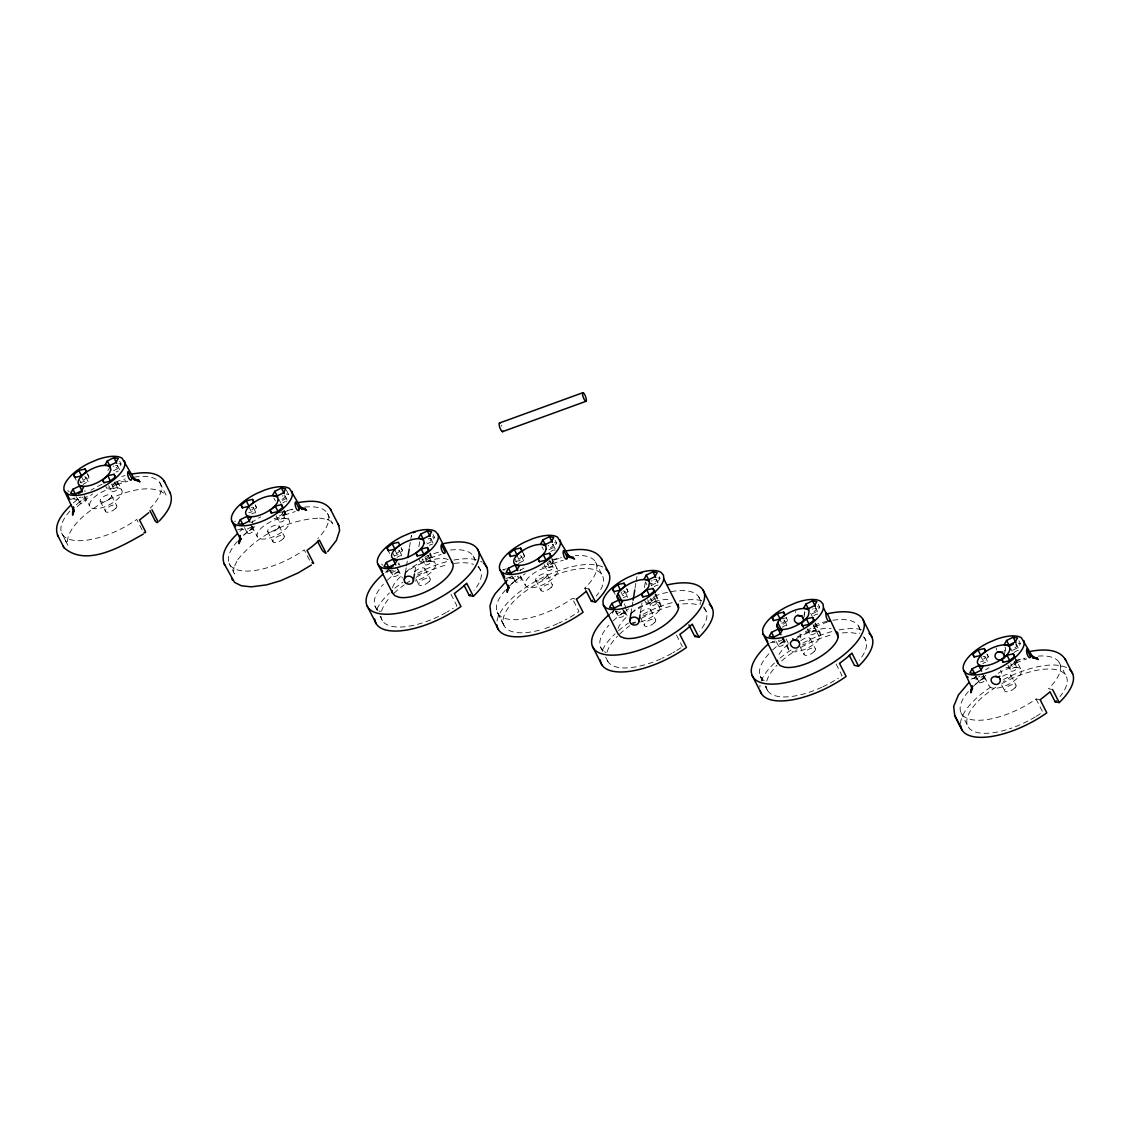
<?xml version="1.0" encoding="UTF-8"?>
<svg xmlns="http://www.w3.org/2000/svg" width="1130" height="1130" viewBox="0 0 1130 1130"><rect width="100%" height="100%" fill="white"/><g stroke="black" fill="none" stroke-linecap="round" stroke-linejoin="round"><path stroke-width="0.75" stroke-dasharray="5 3.75" d="M405.373 572.825L406.193 567.726M406.461 566.031L407.294 560.932M409.498 547.344L411.419 535.451A4.605 4.011 9.2 0 0 411.461 536.51M414.767 572.232L416.151 563.743M418.891 546.75L419.724 541.666M630.907 613.745L631.741 608.646M632.009 606.951L632.828 601.852M635.032 588.264L635.865 583.165M636.134 581.47L636.967 576.371A4.605 4.011 9.2 0 0 637.009 577.416M640.315 613.152L641.967 602.968M644.439 587.671L645.258 582.572M804.009 617.164L804.73 612.658M1004.415 655.061L1005.389 649.058M640.597 621.966A17.939 7.359 -27 0 0 660.16 608.971L661.064 606.542L654.99 594.592M783.231 637.631L788.189 647.335A17.939 7.359 -27 0 0 800.944 650.725A17.939 7.359 -27 0 0 819.801 637.927L820.719 635.498L815.083 623.28M107.901 470.56L110.189 466.52M119.667 461.252L121.094 464.049L118.805 468.088L113.537 470.702M286.413 490.236L288.56 494.432L286.271 498.471L279.689 501.734M389.172 568.093L386.884 572.147L391.206 572.924L397.788 569.661M433.058 534.504L434.485 537.301L432.211 541.341L426.942 543.954M555.183 540.253L556.61 543.064L554.336 547.104L547.739 550.352M614.706 609.014L612.432 613.053L616.74 613.844L620.695 611.881M651.163 585.524L657.759 582.261L660.033 578.221L657.9 574.026M818.261 604.38L819.688 607.191L817.4 611.231L810.803 614.48M1018.921 640.781L1020.348 643.591L1018.059 647.631L1011.477 650.88M586.23 591.145L584.747 588.236L585.806 587.19A55.172 22.614 -27 0 0 575.396 555.508M77.137 506.636L92.575 493.937M243.656 535.154L253.374 526.58M511.706 583.786L518.571 577.275M975.444 684.314L986.589 674.709M73.337 502.878L80.597 497.059M239.857 531.397L242.456 529.193M87.928 474.628L89.1 477.411L83.973 481.62L80.032 482.524M255.394 505.011L256.567 507.794L251.439 512.003L248.812 512.61M401.32 547.88L402.492 550.663L397.379 554.886L394.737 555.48M523.444 553.629L524.617 556.412L519.503 560.635L515.548 561.539M626.868 588.801L628.04 591.583L622.913 595.793L620.059 590.199M781.791 618.83L786.508 617.757L787.695 620.539L782.567 624.763L779.714 619.155M987.168 654.157L988.355 656.94L983.227 661.163L980.6 661.756M105.486 485.519L106.658 488.315L112.958 486.875L118.071 482.665M418.877 558.785L420.063 561.568L426.349 560.141L431.476 555.918L430.304 553.135M542.174 567.317L548.474 565.89L553.601 561.681L552.429 558.884M644.425 599.691L645.597 602.488L651.897 601.047L657.024 596.838L655.838 594.055M1005.912 667.844L1012.212 666.418L1017.325 662.208L1016.153 659.412M509.955 577.939L511.834 576.455M973.693 678.466L976.49 676.249M575.043 598.957L572.317 598.462L570.805 599.522A55.172 22.614 -27 0 1 509.249 619.353A55.172 22.614 -27 0 1 505.449 590.058M577.472 612.601L578.984 611.542L572.317 598.462M1040.137 699.738L1036.041 698.99L1034.543 700.049A55.172 22.614 -27 0 1 972.972 719.881A55.172 22.614 -27 0 1 969.187 690.585M251.086 522.752L260.691 516.82M519.814 570.692L525.21 567.274M985.657 669.822L988.934 667.802M90.894 490.208L94.186 488.301M97.547 486.465L104.412 483.075M73.492 498.881L77.8 499.672L83.069 497.059M251.863 526.792L245.267 530.041L240.958 529.264M509.009 577.896L513.331 578.673L518.599 576.074M782.991 639.538L776.395 642.801L772.087 642.024M972.746 678.424L977.055 679.201L983.651 675.952M770.476 642.716L775.208 640.993M815.069 626.486L829.236 621.345M971.136 679.116L977.436 676.828M1015.729 662.9L1026.746 658.889M70.258 499.531L78.224 496.988M116.771 484.714L127.789 481.196M237.724 529.914L242.498 528.388M284.237 515.082L295.255 511.579M385.245 572.274L390.034 570.749M430.177 557.966L441.194 554.449M503.175 569.746L506.325 568.743M505.774 578.546L512.158 576.512M552.288 563.715L563.319 560.198M112.449 484.106L126.913 480.476M278.969 512.625L293.433 508.994M551.991 559.774L561.483 557.613M1015.729 660.301L1025.221 658.154M121.772 476.493L125.162 475.546M274.124 518.684L280.424 517.258L285.537 513.048L284.365 510.266M805.252 631.444L811.552 630.017L816.665 625.794L815.493 623.011M118.933 463.667L121.094 464.049M286.399 494.05L288.56 494.432M554.463 542.668L556.61 543.064M432.338 536.92L434.485 537.301M657.886 577.84L660.033 578.221M817.527 606.796L819.688 607.191M1018.187 643.196L1020.348 643.591M584.747 588.236L588.829 588.984M1052.567 689.512L1048.471 688.763L1049.544 687.718A55.172 22.614 -27 0 0 1036.365 656.276M448.116 559.633L445.955 558.856A33.561 13.758 -27 0 0 405.458 572.514M115.034 483.612L116.277 484.615A4.633 1.737 73.4 0 0 117.478 484.007L116.983 481.408M61.642 532.979L68.026 545.508L62.319 534.292M786.056 638.93L788.33 643.408M1059.121 662.364L1066.466 676.757M1015.927 643.422L1018.978 649.524M1010.658 648.38L1012.085 651.177M1014.472 656.601L1021.181 669.878M1036.041 698.99L1042.708 712.07L1041.196 713.129A55.172 22.614 -27 0 1 1036.266 716.307M1014.119 662.109L1016.972 667.717A3.447 1.413 -27 0 1 1012.819 671.135A3.447 1.413 -27 0 1 1011.859 668.875A3.447 1.413 -27 0 1 1016.972 667.717M1010.785 663.621L1012.212 666.418M1007.946 665.16L1010.799 670.768M1010.771 675.02L1016.011 685.303M986.928 654.143L988.355 656.94M1001.688 685.02L1004.683 690.896M985.148 656.855L988.001 662.448A3.447 1.413 -27 0 0 982.888 663.621M980.374 655.555L983.227 661.163M984.47 676.785L989.033 685.769M982.422 673.635L985.275 679.243A3.447 1.413 -27 0 1 981.123 682.661A3.447 1.413 -27 0 1 980.162 680.401A3.447 1.413 -27 0 1 985.275 679.243M979.103 682.294L976.249 676.686A3.447 1.413 -27 0 0 979.88 676.475M975.628 676.404L977.055 679.201M960.895 712.522L968.241 726.915M858.461 625.964L860.679 630.314M864.323 637.447L865.806 640.357M815.267 607.022L817.612 611.726M810.719 613.378L812.145 616.175M815.239 622.997L820.521 633.478M836.129 664.045L842.048 675.669L840.536 676.729A55.172 22.614 -27 0 1 837.613 678.65M816.312 631.303A3.447 1.413 -27 0 0 811.199 632.475A3.447 1.413 -27 0 0 812.159 634.735A3.447 1.413 -27 0 0 816.312 631.303L813.459 625.709A3.447 1.413 -27 0 1 811.707 628.096A3.447 1.413 -27 0 1 807.964 629.212M807.286 628.76L810.139 634.368M810.111 638.62L815.352 648.888M786.268 617.743L787.695 620.539M799.532 645.682L804.023 654.496M784.488 620.441L787.342 626.048M782.285 637.391L788.373 649.369M781.762 637.235L784.616 642.843A3.447 1.413 -27 0 1 780.463 646.261A3.447 1.413 -27 0 1 779.502 644.001A3.447 1.413 -27 0 1 784.616 642.843M776.296 641.685L778.443 645.894M760.914 677.435L762.397 680.345M765.349 686.15L767.581 690.515M760.236 676.121L762.453 680.472M765.42 686.291L766.903 689.201M698.806 596.993L701.038 601.358M703.934 607.036L706.151 611.386M656.332 579.464L657.759 582.261M656.53 579.958L657.957 582.755M650.343 583.009L651.784 585.806M655.555 594.055L660.88 604.508M676.475 635.074L682.407 646.699M653.818 596.739L660.16 608.971M645.428 581.936L646.84 584.733M650.47 598.25L651.897 601.047M647.631 599.79L650.485 605.398M650.47 609.649L655.697 619.932M626.613 588.787L628.04 591.583M639.877 616.726L644.368 625.526M624.834 591.484L627.687 597.092M624.184 603.745L625.61 606.542M624.876 606.98L628.69 614.452M624.721 610.906L628.534 618.378M623.393 609.946L627.207 617.418M613.774 591.626L615.2 594.422M622.107 608.265L624.975 613.873A3.447 1.413 -27 0 1 620.808 617.291A3.447 1.413 -27 0 1 619.861 615.031A3.447 1.413 -27 0 1 624.975 613.873M595.397 561.836L602.742 576.229M615.935 611.33L618.788 616.938M615.313 611.033L616.74 613.844M552.909 544.307L555.254 548.996M600.581 647.151L602.798 651.516M605.708 657.194L607.926 661.544M550.748 556.073L557.457 569.351A17.939 7.359 -27 0 1 535.832 587.148A17.939 7.359 -27 0 1 530.86 575.382A17.939 7.359 -27 0 1 557.457 569.351M550.395 561.582L553.248 567.189A3.447 1.413 -27 0 1 549.095 570.608A3.447 1.413 -27 0 1 548.135 568.348A3.447 1.413 -27 0 1 553.248 567.189M542.005 546.779L543.431 549.576M547.047 563.093L548.474 565.89M544.208 564.633L547.075 570.24M547.047 574.492L552.288 584.775M523.19 553.615L524.617 556.412M535.719 580.1L540.945 590.369M521.41 556.327L524.264 561.921M516.65 555.028L519.503 560.635M515.238 559.378L516.664 562.175M520.746 576.272L525.309 585.241M520.125 575.905L521.552 578.715A3.447 1.413 -27 0 1 517.399 582.134A3.447 1.413 -27 0 1 516.438 579.874A3.447 1.413 -27 0 1 521.552 578.715M515.365 581.766L512.511 576.159A3.447 1.413 -27 0 0 515.337 576.286M511.904 575.876L513.331 578.673M473.272 556.073L475.49 560.438M478.386 566.116L480.617 570.466M497.85 613.308L504.503 626.387M497.158 611.994L503.825 625.074M430.784 538.544L433.129 543.248M430.007 553.135L435.333 563.588M450.941 594.168L456.859 605.793L455.348 606.838A55.172 22.614 -27 0 1 452.424 608.773M428.27 555.819L431.123 561.426A3.447 1.413 -27 0 1 426.971 564.845A3.447 1.413 -27 0 1 426.01 562.585A3.447 1.413 -27 0 1 431.123 561.426M424.922 557.344L426.349 560.141M422.083 558.884L424.951 564.491M424.922 568.743L430.163 579.012M401.065 547.866L402.492 550.663M415.84 578.744L418.834 584.62M399.286 550.564L402.153 556.172M394.525 549.279L397.379 554.886M398.65 562.825L400.077 565.622M393.113 553.615L394.54 556.426M397.859 569.026L402.421 577.995M388.226 550.706L389.652 553.516M396.574 567.359L399.427 572.966A3.447 1.413 -27 0 1 395.274 576.385A3.447 1.413 -27 0 1 394.314 574.125A3.447 1.413 -27 0 1 399.427 572.966M390.387 570.41L393.254 576.018M389.779 570.127L391.206 572.924M375.047 606.231L377.265 610.596M380.16 616.274L382.378 620.638M327.333 513.204L332.771 523.854L330.737 521.142L331.584 521.806L327.079 519.249L328.039 519.616L319.395 518.034L320.284 518.077C288.489 519.235 256.609 535.451 237.06 560.565L237.554 559.83L233.811 567.726L234.08 566.737L233.543 571.879L233.5 570.791L234.546 574.026L229.107 563.361M284.845 495.675L287.204 500.364M278.87 499.22L281.017 503.415M284.068 510.252L289.407 520.718A17.939 7.359 -27 0 1 267.768 538.516A17.939 7.359 -27 0 1 262.81 526.75A17.939 7.359 -27 0 1 289.407 520.718M282.331 512.949L285.198 518.557A3.447 1.413 -27 0 1 281.031 521.975A3.447 1.413 -27 0 1 280.085 519.715A3.447 1.413 -27 0 1 285.198 518.557M273.94 498.146L275.367 500.943M276.158 516L279.011 521.608M278.997 525.86L284.223 536.143M255.14 504.983L256.567 507.794M267.655 531.467L272.895 541.736M253.36 507.695L256.213 513.303M248.586 506.409L251.439 512.003M251.919 526.142L257.259 536.609M250.634 524.475L253.501 530.083A3.447 1.413 -27 0 1 249.335 533.501A3.447 1.413 -27 0 1 248.388 531.241A3.447 1.413 -27 0 1 253.501 530.083M244.461 527.541L247.315 533.134M159.867 482.821L166.251 495.35C144.598 472.594 64.848 514.291 67.348 544.194M117.379 465.292L119.724 469.981M117.365 481.366L121.927 490.335A17.939 7.359 -27 0 1 100.302 508.133A17.939 7.359 -27 0 1 95.344 496.381A17.939 7.359 -27 0 1 121.927 490.335M114.864 482.567L117.718 488.174A3.447 1.413 -27 0 1 113.565 491.592A3.447 1.413 -27 0 1 112.619 489.332A3.447 1.413 -27 0 1 117.718 488.174M111.531 484.078L112.958 486.875M108.692 485.618L111.545 491.225M111.517 495.477L116.757 505.76M86.247 471.803L89.1 477.411M100.189 501.084L105.429 511.353M85.894 477.312L88.747 482.92A3.447 1.413 -27 0 0 86.332 482.651A3.447 1.413 -27 0 0 83.083 484.601M81.12 476.027L83.973 481.62M79.707 480.363L81.134 483.174M84.453 495.773L89.779 506.226M74.82 477.453L76.247 480.25M84.595 496.903L86.021 499.7A3.447 1.413 -27 0 1 81.869 503.118A3.447 1.413 -27 0 1 80.908 500.858A3.447 1.413 -27 0 1 86.021 499.7M79.849 502.751L76.995 497.158A3.447 1.413 -27 0 0 79.806 497.285M76.374 496.861L77.8 499.672M812.964 624.466L819.801 637.927M552.076 559.322L552.994 563.023A4.633 1.737 73.4 0 1 551.807 563.616L550.55 562.613A4.351 2.5 81.5 0 1 549.561 560.678M429.951 553.559L430.883 557.26A4.633 1.737 73.4 0 1 429.683 557.867L428.425 556.864A4.351 2.5 81.5 0 1 427.875 555.988M284.026 510.689L284.944 514.39A4.633 1.737 73.4 0 1 283.743 514.998L282.5 513.995A4.351 2.5 81.5 0 1 281.935 513.119M1015.743 659.68L1016.435 662.194M520.534 570.608L520.294 569.449M398.184 563.785L398.41 564.845M252.244 520.916L252.484 521.975A4.619 1.723 73.4 0 1 252.597 523.063M84.778 490.533L85.018 491.592M863.151 636.741A55.172 22.614 -27 0 1 859.309 660.202M834.59 680.514A55.172 22.614 -27 0 1 829.392 683.481M827.259 684.596A55.172 22.614 -27 0 1 822.951 686.729M821.863 687.238A55.172 22.614 -27 0 1 766.182 686.263M766.705 681.178A55.172 22.614 -27 0 1 777.158 665.16M781.593 660.951A55.172 22.614 -27 0 1 797.088 649.651M801.212 647.236A55.172 22.614 -27 0 1 833.488 634.453M842.373 632.955A55.172 22.614 -27 0 1 858.687 634.213M832.838 620.243A55.172 22.614 -27 0 1 859.718 633.52M764.191 680.698A55.172 22.614 -27 0 1 770.491 652.081M772.623 649.976A55.172 22.614 -27 0 1 785.491 639.75M814.024 625.173A55.172 22.614 -27 0 1 826.821 621.373M779.05 654.482A33.561 13.758 -27 0 1 788.104 644.383M796.283 638.62A33.561 13.758 -27 0 1 831.157 628.732M759.854 687.125A62.079 25.439 -27 0 1 760.052 685.218M761.182 681.15A62.079 25.439 -27 0 1 774.657 662.83M779.997 658.14A62.079 25.439 -27 0 1 791.325 649.877M802.879 643.097A62.079 25.439 -27 0 1 832.118 631.529M839.067 629.947A62.079 25.439 -27 0 1 861.893 629.721M783.796 620.003A3.447 1.413 -27 0 1 784.178 621.557A3.447 1.413 -27 0 1 781.127 623.633M813.925 615.681A3.447 1.413 -27 0 1 817.739 614.042M782.228 627.207A3.447 1.413 -27 0 1 787.087 625.766M797.526 636.91A17.939 7.359 -27 0 1 820.719 635.498M804.701 611.627A4.619 3.842 20.6 0 1 803.938 614.48M814.885 608.434A3.447 1.413 -27 0 1 815.408 610.553A3.447 1.413 -27 0 1 810.69 612.418M812.541 609.141A3.447 1.413 -27 0 1 813.36 608.788M795.633 612.63A4.619 4.153 -5.4 0 1 795.591 611.542M800.746 640.752A6.328 2.585 -27 0 1 808.331 637.744A6.328 2.585 -27 0 1 809.165 641.134L806.891 642.998A6.328 2.585 -27 0 1 802.484 644.891M779.22 640.06A3.447 1.413 -27 0 1 778.401 640.413M799.8 633.874A4.619 4.153 -5.4 0 1 800.548 637.956M815.775 625.78A4.619 1.723 73.4 0 1 813.487 625.356M973.283 686.376A55.172 22.614 -27 0 1 986.151 676.15M1014.684 661.573A55.172 22.614 -27 0 1 1024.359 658.536M1001.872 683.636A55.172 22.614 -27 0 1 1056.494 669.779A55.172 22.614 -27 0 1 1059.968 696.603M1035.249 716.914A55.172 22.614 -27 0 1 1028.992 720.446M1027.919 720.997A55.172 22.614 -27 0 1 1009.415 728.822M1006.18 729.839A55.172 22.614 -27 0 1 967.082 724.175A55.172 22.614 -27 0 1 995.742 687.294M960.514 723.539A62.079 25.439 -27 0 1 991.985 686.277M1003.539 679.497A62.079 25.439 -27 0 1 1066.522 667.604M983.114 656.488A3.447 1.413 -27 0 1 984.837 657.957A3.447 1.413 -27 0 1 980.261 660.372M1014.034 652.603A3.447 1.413 -27 0 1 1018.398 650.442M1014.161 662.491A3.447 1.413 -27 0 1 1011.986 664.723A3.447 1.413 -27 0 1 1008.624 665.612M998.186 673.311A17.939 7.359 -27 0 1 1020.87 669.313A17.939 7.359 -27 0 1 1006.562 685.274A17.939 7.359 -27 0 1 988.849 683.735M1005.008 647.024A4.619 3.842 20.6 0 1 1004.598 650.894M1015.545 644.849A3.447 1.413 -27 0 1 1016.068 646.953A3.447 1.413 -27 0 1 1011.35 648.818M996.646 650.061A4.619 4.153 -5.4 0 1 996.25 647.942M1002.663 676.234A6.328 2.585 -27 0 1 1009.514 674.2A6.328 2.585 -27 0 1 1009.825 677.534L1007.55 679.413A6.328 2.585 -27 0 1 1003.158 681.291M1000.46 670.274A4.619 4.153 -5.4 0 1 1001.477 673.296M1016.435 662.208A4.619 1.723 73.4 0 1 1014.147 661.756M520.125 555.847A3.447 1.413 -27 0 1 521.114 557.429A3.447 1.413 -27 0 1 517.258 559.745M518.599 563.616A3.447 1.413 -27 0 1 522.244 561.553A3.447 1.413 -27 0 1 524.306 562.316M549.703 561.13A3.447 1.413 -27 0 1 548.996 563.729A3.447 1.413 -27 0 1 544.462 564.915M550.861 551.553A3.447 1.413 -27 0 1 555.282 549.943M552.429 544.349A3.447 1.413 -27 0 1 552.344 546.426A3.447 1.413 -27 0 1 548.22 548.318M547.994 545.945A3.447 1.413 -27 0 1 548.686 545.451M502.765 569.944A4.605 1.723 73.4 0 1 504.206 570.226M509.559 585.849A55.172 22.614 -27 0 1 525.351 573.687M547.669 562.302A55.172 22.614 -27 0 1 550.96 561.045M554.223 559.915A55.172 22.614 -27 0 1 560.635 558.008M496.988 621.105A62.079 25.439 -27 0 1 541.609 578.037A62.079 25.439 -27 0 1 602.798 567.062M539.264 630.201A55.172 22.614 -27 0 1 506.452 610.68A55.172 22.614 -27 0 1 575.452 569.351A55.172 22.614 -27 0 1 596.245 596.075M574.548 614.522A55.172 22.614 -27 0 1 565.254 619.918M562.048 621.557A55.172 22.614 -27 0 1 558.785 623.11M557.697 623.605A55.172 22.614 -27 0 1 542.457 629.311M501.409 425.12A4.605 1.201 70 0 1 501.889 426.165M640.074 612.743A6.328 2.585 -27 0 1 648.097 608.788A6.328 2.585 -27 0 1 649.524 612.163L647.236 614.042A6.328 2.585 -27 0 1 642.843 615.935M618.039 628.619A33.561 13.758 -27 0 1 628.45 615.426M631.006 613.435A33.561 13.758 -27 0 1 671.503 599.762M631.416 613.265A17.939 7.359 -27 0 1 650.357 602.601A17.939 7.359 -27 0 1 661.064 606.542M635.456 622.87A17.939 7.359 -27 0 1 632.306 622.729M653.705 579.831A3.447 1.413 -27 0 1 656.233 581.06A3.447 1.413 -27 0 1 651.035 583.461M651.417 581.117A3.447 1.413 -27 0 1 652.109 580.622M654.27 586.724A3.447 1.413 -27 0 1 658.098 585.086M622.814 591.117A3.447 1.413 -27 0 1 624.805 592.106A3.447 1.413 -27 0 1 621.472 594.663M617.955 611.697A3.447 1.413 -27 0 1 616.175 611.613M623.266 597.756A3.447 1.413 -27 0 1 627.729 597.473M653.677 597.601A3.447 1.413 -27 0 1 652.745 598.632M652.052 599.14A3.447 1.413 -27 0 1 649.651 600.157M654.369 596.216A55.172 22.614 -27 0 1 700.077 604.55M606.019 652.575A55.172 22.614 -27 0 1 604.536 651.727M603.236 650.767A55.172 22.614 -27 0 1 608.872 625.215M612.983 621.006A55.172 22.614 -27 0 1 628.774 608.858M703.496 607.785A55.172 22.614 -27 0 1 699.654 631.232M680.896 647.758A55.172 22.614 -27 0 1 675.952 650.937M674.935 651.558A55.172 22.614 -27 0 1 672.887 652.759M671.841 653.352A55.172 22.614 -27 0 1 662.208 658.267M661.121 658.762A55.172 22.614 -27 0 1 606.528 657.293M607.05 652.222A55.172 22.614 -27 0 1 617.503 636.19M619.65 634.085A55.172 22.614 -27 0 1 629.678 625.836M632.503 623.859A55.172 22.614 -27 0 1 635.441 621.938M641.558 618.265A55.172 22.614 -27 0 1 673.833 605.496M682.718 603.985A55.172 22.614 -27 0 1 699.032 605.242M609.932 613.915A62.079 25.439 -27 0 1 614.692 610.045M602.445 650.047A62.079 25.439 -27 0 1 615.017 633.874M618.491 630.738A62.079 25.439 -27 0 1 628.407 623.096M643.224 614.141A62.079 25.439 -27 0 1 672.463 602.558M679.413 600.991A62.079 25.439 -27 0 1 702.239 600.764M414.541 571.822A6.328 2.585 -27 0 1 422.549 567.867A6.328 2.585 -27 0 1 423.976 571.257L421.702 573.122A6.328 2.585 -27 0 1 417.295 575.015M392.491 587.713A33.561 13.758 -27 0 1 402.916 574.506M405.868 572.359A17.939 7.359 -27 0 1 426.985 561.285A17.939 7.359 -27 0 1 434.443 568.348A17.939 7.359 -27 0 1 415.063 581.046M381.545 564.082A4.605 1.723 73.4 0 1 382.632 565.141M398.608 550.112A3.447 1.413 -27 0 1 398.523 552.203A3.447 1.413 -27 0 1 394.398 554.096M428.171 538.911A3.447 1.413 -27 0 1 430.968 539.66A3.447 1.413 -27 0 1 426.829 542.457M429.428 545.31A3.447 1.413 -27 0 1 432.55 544.166M397.04 557.33A3.447 1.413 -27 0 1 400.5 555.734A3.447 1.413 -27 0 1 402.181 556.567M393.212 570.537A3.447 1.413 -27 0 1 390.641 570.692M428.016 555.536A3.447 1.413 -27 0 1 427.493 557.457A3.447 1.413 -27 0 1 424.117 559.251M423.383 559.35A3.447 1.413 -27 0 1 422.775 559.322M450.517 549.999A55.172 22.614 -27 0 1 474.671 560.325M380.485 611.669A55.172 22.614 -27 0 1 378.988 610.822M377.702 609.847A55.172 22.614 -27 0 1 383.324 584.295M387.435 580.1A55.172 22.614 -27 0 1 400.303 569.859M425.544 556.539A55.172 22.614 -27 0 1 438.511 552.259M477.948 566.865A55.172 22.614 -27 0 1 474.12 590.326M449.401 610.638A55.172 22.614 -27 0 1 447.339 611.839M446.293 612.432A55.172 22.614 -27 0 1 380.98 616.373M381.516 611.302A55.172 22.614 -27 0 1 389.991 597.375M394.102 593.179A55.172 22.614 -27 0 1 404.145 584.916M406.97 582.939A55.172 22.614 -27 0 1 409.893 581.018M416.024 577.345A55.172 22.614 -27 0 1 448.299 564.576M454.317 563.432A55.172 22.614 -27 0 1 473.498 564.336M386.234 571.441A62.079 25.439 -27 0 1 389.144 569.139M376.897 609.127A62.079 25.439 -27 0 1 389.469 592.953M394.808 588.264A62.079 25.439 -27 0 1 402.873 582.19M417.69 573.221A62.079 25.439 -27 0 1 449.274 561.059M453.879 560.07A62.079 25.439 -27 0 1 476.691 559.844M480.674 561.313A62.079 25.439 -27 0 1 482.341 562.274M304.577 507.116A55.172 22.614 -27 0 1 317.756 538.558M237.399 541.425A55.172 22.614 -27 0 0 241.184 570.721A55.172 22.614 -27 0 0 302.755 550.889L304.267 549.83L309.027 559.181A4.562 1.978 50.6 0 0 309.606 560.155M243.798 535.126A55.172 22.614 -27 0 1 257.301 525.069M282.896 512.427A55.172 22.614 -27 0 1 292.571 509.39M284.802 495.872A3.447 1.413 -27 0 1 283.658 498.316A3.447 1.413 -27 0 1 279.562 499.658M282.232 496.028A3.447 1.413 -27 0 1 283.037 495.788M282.09 512.667A3.447 1.413 -27 0 1 281.568 514.588A3.447 1.413 -27 0 1 278.178 516.368M251.792 513.952A3.447 1.413 -27 0 1 255.521 512.851M251.34 507.328A3.447 1.413 -27 0 1 253.049 508.797A3.447 1.413 -27 0 1 248.473 511.226M282.797 502.921A3.447 1.413 -27 0 1 285.085 501.635M285.89 501.395A3.447 1.413 -27 0 1 286.61 501.296M234.701 521.311A4.605 1.723 73.4 0 1 235.605 521.198M84.595 476.832A3.447 1.413 -27 0 1 85.117 478.951A3.447 1.413 -27 0 1 80.4 480.815M114.172 482.115A3.447 1.413 -27 0 1 113.466 484.714A3.447 1.413 -27 0 1 108.932 485.914M115.034 483.612A4.351 2.5 81.5 0 1 114.469 482.736M115.571 465.419A3.447 1.413 -27 0 1 117.28 466.888A3.447 1.413 -27 0 1 112.703 469.317M113.17 466.436A3.447 1.413 -27 0 1 113.946 465.998M116.023 472.043A3.447 1.413 -27 0 1 118.424 471.012M67.645 490.731A4.605 1.723 73.4 0 1 69.227 491.875M134.244 477.1A55.172 22.614 -27 0 1 150.29 508.175M69.933 511.043A55.172 22.614 -27 0 0 73.718 540.338A55.172 22.614 -27 0 0 135.289 520.506L136.787 519.447L142.507 530.662A2.317 1.003 50.6 0 0 142.804 531.157M76.332 504.743A55.172 22.614 -27 0 1 89.835 494.686M115.43 482.044A55.172 22.614 -27 0 1 125.105 479.007M110.571 497.991L108.296 499.87A6.328 2.585 -27 0 1 100.118 500.858A6.328 2.585 -27 0 1 107.336 494.926A6.328 2.585 -27 0 1 110.571 497.991M115.811 508.274L113.537 510.153A6.328 2.585 -27 0 1 106.686 512.187L105.881 511.89A6.328 2.585 -27 0 1 107.986 507.412A6.328 2.585 -27 0 1 115.5 504.941L116.305 505.237A6.328 2.585 -27 0 1 115.811 508.274M278.051 528.374L275.762 530.253A6.328 2.585 -27 0 1 267.598 531.241A6.328 2.585 -27 0 1 274.802 525.309A6.328 2.585 -27 0 1 278.051 528.374M283.277 538.657L281.003 540.521A6.328 2.585 -27 0 1 274.152 542.555L273.347 542.259A6.328 2.585 -27 0 1 275.466 537.795A6.328 2.585 -27 0 1 282.966 535.323L283.771 535.62A6.328 2.585 -27 0 1 283.277 538.657M429.216 581.526L426.928 583.405A6.328 2.585 -27 0 1 420.092 585.439L419.286 585.142A6.328 2.585 -27 0 1 421.391 580.679A6.328 2.585 -27 0 1 428.892 578.193L429.711 578.489A6.328 2.585 -27 0 1 429.216 581.526M546.101 577.006L543.827 578.885A6.328 2.585 -27 0 1 535.648 579.874A6.328 2.585 -27 0 1 542.866 573.941A6.328 2.585 -27 0 1 546.101 577.006M551.341 587.275L549.053 589.154A6.328 2.585 -27 0 1 542.216 591.188L541.411 590.891A6.328 2.585 -27 0 1 543.516 586.428A6.328 2.585 -27 0 1 551.016 583.942L551.836 584.238A6.328 2.585 -27 0 1 551.341 587.275M654.75 622.446L652.476 624.325A6.328 2.585 -27 0 1 645.64 626.359L644.82 626.062A6.328 2.585 -27 0 1 646.939 621.599A6.328 2.585 -27 0 1 654.44 619.113L655.245 619.409A6.328 2.585 -27 0 1 654.75 622.446M814.405 651.403L812.131 653.281A6.328 2.585 -27 0 1 805.28 655.315L804.475 655.019A6.328 2.585 -27 0 1 806.58 650.555A6.328 2.585 -27 0 1 814.094 648.069L814.899 648.366A6.328 2.585 -27 0 1 814.405 651.403M1015.065 687.803L1012.791 689.681A6.328 2.585 -27 0 1 1005.94 691.715L1005.135 691.419A6.328 2.585 -27 0 1 1007.24 686.955A6.328 2.585 -27 0 1 1014.754 684.469L1015.559 684.766A6.328 2.585 -27 0 1 1015.065 687.803M652.504 605.765A3.447 1.413 -27 0 0 656.671 602.346A3.447 1.413 -27 0 0 651.558 603.505A3.447 1.413 -27 0 0 652.504 605.765"/><path stroke-width="1.5" d="M826.129 613.166L827.852 614.889L838.22 636.882A33.561 13.758 -27 0 1 817.018 658.62A33.561 13.758 -27 0 1 784.404 667.18L780.11 665.612L777.708 662.83L762.948 633.874L762.595 630.074A33.561 13.758 -27 0 1 787.667 606.302L795.633 602.883A33.561 13.758 -27 0 1 820.691 601.358L823.106 604.14L823.473 607.926L826.129 613.166A4.619 1.723 73.4 0 0 827.132 619.311A4.619 1.723 73.4 0 0 829.943 620.653M404.272 579.619L405.373 572.825M407.845 557.542L409.215 549.039M413.396 580.735L414.498 573.941M629.806 620.539L630.907 613.745M633.111 600.157L634.763 589.959M638.93 621.641L640.032 614.847M74.029 511.212L72.546 515.181L73.478 506.89L73.846 510.76L64.354 490.731A33.561 13.758 -27 0 1 89.072 463.159L97.053 459.741A33.561 13.758 -27 0 1 122.097 458.215L135.148 480.462L133.919 479.049M617.121 595.962L618.025 593.518A17.939 7.359 -27 0 1 634.778 581.427A17.939 7.359 -27 0 1 649.453 582.091L648.733 586.555A17.939 7.359 -27 0 1 629.876 599.352A17.939 7.359 -27 0 1 617.121 595.962L619.395 600.44M778.768 628.845L776.762 624.918L777.68 622.489L781.48 629.975M972.337 688.876L970.84 692.845L971.828 685.966M72.913 489.248L70.639 493.287L74.947 494.064L81.544 490.816L83.818 486.762L79.51 485.985L72.913 489.248L75.767 494.841M107.336 460.927L105.048 464.967L109.37 465.744L115.952 462.495L118.24 458.455L113.918 457.664L107.336 460.927L110.189 466.52M240.379 519.63L238.105 523.67L242.413 524.447L249.01 521.184L251.284 517.144L246.976 516.368L240.379 519.63L243.232 525.224M274.802 491.31L272.514 495.35L276.836 496.127L283.432 492.878L285.706 488.838L281.398 488.047L274.802 491.31L277.655 496.903M386.319 562.5L384.031 566.54L388.353 567.331L394.935 564.068L397.223 560.028L392.915 559.237L386.319 562.5L389.172 568.093L393.127 566.144M420.727 534.179L418.453 538.219L422.761 539.01L429.358 535.747L431.632 531.707L427.324 530.931L420.727 534.179L423.581 539.787M508.444 568.249L506.155 572.289L510.478 573.08L517.06 569.817L519.348 565.777L515.026 565L508.444 568.249L511.297 573.856M542.852 539.942L540.578 543.982L544.886 544.759L551.482 541.496L553.757 537.456L549.448 536.679L542.852 539.942L545.705 545.536M611.853 603.42L609.579 607.46L613.887 608.237L620.483 604.988L622.757 600.934L618.449 600.157L611.853 603.42L614.706 609.014M646.275 575.099L644.001 579.139L648.309 579.93L654.906 576.667L657.18 572.628L652.872 571.837L646.275 575.099L649.129 580.693M771.508 632.376L769.233 636.416L773.542 637.207L780.138 633.944L782.412 629.904L778.104 629.113L771.508 632.376L774.361 637.984M805.93 604.056L803.642 608.11L807.964 608.886L814.546 605.624L816.835 601.584L812.512 600.807L805.93 604.056L808.783 609.663M972.167 668.776L969.893 672.816L974.201 673.607L980.798 670.344L983.072 666.305L978.764 665.528L972.167 668.776L975.02 674.384M1006.59 640.47L1004.302 644.51L1008.624 645.287L1015.206 642.024L1017.494 637.984L1013.172 637.207L1006.59 640.47L1009.443 646.063L1013.398 644.114M73.846 510.93L72.447 513.02L74.326 510.463M972.139 688.608L970.755 690.684L972.633 688.128M240.845 538.982L238.967 541.524L241.043 538.403L239.052 543.685L239.998 535.408L240.365 539.278L231.82 521.114A33.561 13.758 -27 0 1 256.552 493.542L264.519 490.123A33.561 13.758 -27 0 1 289.577 488.598L301.654 508.98L300.425 507.554M508.895 587.6L507.031 590.157L509.107 587.035L507.116 592.318L508.105 585.439M159.274 520.986C165.969 513.825 174.133 503.768 170.376 493.316L163.935 480.674C156.773 470.687 142.324 472.354 131.716 474.049M327.686 551.61L336.373 540.437L339.622 530.493L338.802 525.563L330.454 509.192C323.293 499.192 308.829 500.873 298.235 502.568M70.893 505.11C63.337 512.681 53.548 523.416 57.517 535.013L63.972 547.655C86.191 567.684 121.998 546.115 143.326 534.08M237.413 533.628C229.856 541.185 220.068 551.92 224.037 563.531L234.531 582.388L241.368 585.764L251.199 586.851L266.652 584.86L280.523 580.749L298.193 572.896L311.428 564.958M464.105 585.397L469.289 595.567L470.348 594.507M469.289 595.567L473.371 596.315L475.25 594.465A62.079 25.439 -27 0 0 483.795 563.361M586.23 591.145L591.4 601.315L592.473 600.27M591.4 601.315L595.496 602.064L597.375 600.214A62.079 25.439 -27 0 0 605.92 569.11M688.905 624.848L694.823 636.487L695.896 635.427M694.823 636.487L698.919 637.235L700.798 635.385A62.079 25.439 -27 0 0 709.343 604.268M849.294 655.273L854.478 665.443L858.56 666.192L860.438 664.341A62.079 25.439 -27 0 0 868.998 633.238M968.551 683L958.381 695.021L953.663 706.476L954.709 715.573L961.376 728.652M1049.954 691.673L1055.138 701.843L1056.197 700.798M1055.138 701.843L1059.22 702.592L1061.098 700.741A62.079 25.439 -27 0 0 1069.658 669.638M507.314 580.198L495.152 593.744L492.186 598.858L489.94 605.948L490.985 615.045L498.415 629.608M148.75 512.695L140.36 519.362M585.721 591.866L577.02 598.787M1049.445 692.393L1040.744 699.315M85.075 469.021L86.247 471.803L81.12 476.027L74.82 477.453L73.648 474.671L78.775 470.447L85.075 469.021L86.502 471.817M114.045 474.275L115.218 477.072L110.104 481.281L103.805 482.708L102.632 479.925L107.746 475.716L114.045 474.275L115.472 477.086M252.541 499.404L253.713 502.186L248.586 506.409L242.286 507.836L241.114 505.054L246.241 500.83L252.541 499.404L253.968 502.2M281.511 504.658L282.684 507.441L277.57 511.664L271.271 513.091L270.098 510.308L275.226 506.099L281.511 504.658L282.938 507.469M387.053 547.923L392.166 543.714L398.466 542.287L399.639 545.07L394.525 549.279L388.226 550.706L387.053 547.923L388.48 550.72M427.451 547.542L428.623 550.324L423.496 554.533L417.21 555.974L416.024 553.177L421.151 548.968L427.451 547.542L428.877 550.338M520.591 548.036L521.763 550.818L516.65 555.028L510.35 556.469L509.178 553.672L514.291 549.463L520.591 548.036L522.738 552.231M549.576 553.29L550.748 556.073L545.62 560.296L539.321 561.723L538.148 558.94L543.276 554.717L549.576 553.29L551.002 556.087M624.014 583.193L625.187 585.976L620.059 590.199L613.774 591.626L612.587 588.843L617.715 584.634L624.014 583.193L625.441 585.99M652.985 588.448L654.171 591.244L649.044 595.454L642.744 596.88L641.572 594.098L646.699 589.888L652.985 588.448L655.132 592.657M783.655 612.163L784.841 614.946L779.714 619.155L773.414 620.596L772.242 617.799L777.369 613.59L783.655 612.163L785.082 614.96M812.64 617.418L813.812 620.201L808.699 624.41L802.399 625.851L801.227 623.068L806.34 618.845L812.64 617.418L814.066 620.215M984.315 648.564L985.501 651.346L980.374 655.555L974.074 656.996L972.902 654.214L978.029 649.99L984.315 648.564L985.741 651.36M1013.299 653.818L1014.472 656.601L1009.358 660.824L1003.059 662.251L1001.886 659.468L1007 655.245L1013.299 653.818L1014.726 656.615M441.533 544.787L445.22 552.005A4.605 1.723 73.4 0 1 442.24 551.412A4.605 1.723 73.4 0 1 441.533 544.773M78.408 493.542L82.363 491.578L79.51 485.985M499.573 422.987L582.981 392.661M502.511 431.674L585.919 401.334A4.605 1.201 70 0 0 584.803 394.794A4.605 1.201 70 0 0 582.614 394.864A4.605 1.201 70 0 0 585.919 401.334M566.836 550.804C578.687 548.7 595.708 547.542 602.248 560.099M1030.574 651.332C1042.425 649.227 1059.431 648.069 1065.986 660.626M134.442 479.939L138.948 480.151L135.063 479.968L140.064 481.804L132.69 477.623M300.961 508.458L305.467 508.655L301.583 508.486L306.569 510.322L299.196 506.141M569.011 557.076L573.517 557.288M1032.735 657.604L1037.255 657.815L1033.371 657.646L1038.357 659.468L1030.984 655.301M569.633 557.118L574.633 558.94L567.26 554.774M518.345 565.692L517.837 565.325A4.633 1.737 73.4 0 0 516.947 565.424M396.22 559.929L395.726 559.576A4.633 1.737 73.4 0 0 394.822 559.675M250.281 517.06L249.787 516.692A4.633 1.737 73.4 0 0 248.882 516.806M1032.213 656.714L1033.442 658.126L1021.351 637.758A33.561 13.758 -27 0 0 996.307 639.283L988.326 642.702A33.561 13.758 -27 0 0 963.608 670.274L972.153 688.424L971.899 685.854M963.608 670.274L966.023 673.056A33.561 13.758 -27 0 0 983.284 673.847L991.081 671.531A33.561 13.758 -27 0 0 1023.766 640.541M836.652 631.698L837.867 633.082L838.22 636.882M762.948 633.874L765.363 636.656A33.561 13.758 -27 0 0 782.624 637.447L790.421 635.131A33.561 13.758 -27 0 0 823.473 607.926M568.489 556.186L569.718 557.599L557.627 537.23A33.561 13.758 -27 0 0 532.569 538.756L524.602 542.174A33.561 13.758 -27 0 0 499.884 569.746L508.429 587.897L508.175 585.326M603.293 604.903L605.708 607.686A33.561 13.758 -27 0 0 622.983 608.477L630.766 606.16A33.561 13.758 -27 0 0 663.818 578.97L663.451 575.17L661.05 572.387A33.561 13.758 -27 0 0 635.992 573.913L628.026 577.331A33.561 13.758 -27 0 0 602.94 601.118L603.293 604.903L618.053 633.859L620.469 636.642L624.763 638.224A33.561 13.758 -27 0 0 657.363 629.65A33.561 13.758 -27 0 0 678.579 607.926L678.212 604.126M499.884 569.746L502.299 572.529A33.561 13.758 -27 0 0 519.56 573.32L527.343 571.003A33.561 13.758 -27 0 0 560.042 540.013M437.917 534.25L435.502 531.467A33.561 13.758 -27 0 0 410.444 533.007L402.478 536.411A33.561 13.758 -27 0 0 377.759 563.997L392.506 592.953L394.921 595.722L399.215 597.304A33.561 13.758 -27 0 0 435.544 586.498A33.561 13.758 -27 0 0 452.664 563.206L437.917 534.25A33.561 13.758 -27 0 1 405.232 565.24L397.435 567.557A33.561 13.758 -27 0 1 380.174 566.78L377.759 563.997M451.463 561.822L452.664 563.206M231.82 521.114L234.235 523.896A33.561 13.758 -27 0 0 251.51 524.687L259.293 522.371A33.561 13.758 -27 0 0 291.978 491.381M64.354 490.731L66.769 493.513A33.561 13.758 -27 0 0 84.03 494.304L91.827 491.988A33.561 13.758 -27 0 0 124.512 460.998M69.636 498.909L68.704 497.313M767.835 641.953L766.366 638.916M504.715 577.218L503.726 575.297M382.11 570.579L382.59 571.469M954.709 715.573L962.139 730.135M490.985 615.045L491.748 616.528M330.454 509.192L331.189 510.619M338.068 524.136L338.802 525.563M224.037 563.531L224.771 564.958M231.65 578.475L232.385 579.902M163.935 480.674L164.669 482.1M169.641 491.889L170.376 493.316M57.517 535.013L58.252 536.439M63.224 546.228L63.972 547.655M1065.223 659.143L1072.653 673.706M1052.567 689.512L1059.22 702.592M1013.172 637.207L1016.025 642.801M1040.137 699.738L1046.804 712.818L1044.233 714.612A62.079 25.439 -27 0 1 960.557 725.347M1007 655.245L1009.853 660.852M1001.886 659.468L1003.313 662.265M978.029 649.99L980.882 655.598M972.902 654.214L974.328 657.01M978.764 665.528L981.617 671.121M862.656 619L871.993 637.292M858.56 666.192L851.907 653.112L851.37 653.634A62.079 25.439 -27 0 1 840.084 662.914L839.477 663.338L846.144 676.404L843.573 678.212A62.079 25.439 -27 0 1 760.193 690.656M812.512 600.807L815.366 606.4M806.34 618.845L809.193 624.452M801.227 623.068L803.359 627.263M777.369 613.59L780.223 619.184M778.104 629.113L780.957 634.721M772.242 617.799L773.669 620.61M752.142 675.429L761.479 693.721M703.001 590.044L712.338 608.336M698.919 637.235L692.252 624.156L691.73 624.664A62.079 25.439 -27 0 1 680.43 633.944L679.836 634.368L686.503 647.448L683.918 649.256A62.079 25.439 -27 0 1 600.256 659.977M663.818 578.97L678.579 607.926M652.872 571.837L655.725 577.444M646.699 589.888L649.552 595.482M641.572 594.098L642.998 596.894M617.715 584.634L620.568 590.227M601.485 558.616L608.915 573.178M618.025 593.518L621.839 600.991M612.587 588.843L614.014 591.64M618.449 600.157L621.302 605.751M588.829 588.984L595.496 602.064M549.448 536.679L552.302 542.273M576.413 599.211L583.08 612.291L580.495 614.084A62.079 25.439 -27 0 1 496.833 624.819M592.501 646.473L601.824 664.765M543.276 554.717L546.129 560.325M538.148 558.94L539.575 561.737M514.291 549.463L517.144 555.056M515.026 565L517.879 570.594M509.178 553.672L510.605 556.483M477.467 549.124L486.79 567.415M473.371 596.315L466.704 583.235L466.182 583.758A62.079 25.439 -27 0 1 454.896 593.038L454.288 593.448L460.955 606.528L458.37 608.336A62.079 25.439 -27 0 1 374.708 619.071M427.324 530.931L430.177 536.524M421.151 548.968L424.004 554.562M416.024 553.177L417.45 555.988M392.166 543.714L395.02 549.307M392.915 559.237L395.754 564.845M366.953 605.553L376.29 623.845M317.474 541.171L321.443 548.954A4.562 1.963 50.6 0 0 323.59 551.737A4.689 2.02 50.6 0 0 326.076 553.192L319.409 540.112L318.702 540.804A59.777 24.507 -27 0 1 307.826 549.745L306.993 550.324L313.66 563.404A4.689 2.034 50.6 0 1 312.035 562.655M281.398 488.047L284.252 493.655M275.226 506.099L278.079 511.692M270.098 510.308L271.525 513.105M246.241 500.83L249.094 506.438M241.114 505.054L242.54 507.85M246.976 516.368L249.829 521.961M151.943 509.729L157.649 520.944A2.317 1.003 50.6 0 1 157.239 522.554A2.317 1.003 50.6 0 1 154.937 520.436M149.937 510.633L154.923 520.436M113.918 457.664L116.771 463.272M139.527 519.941L145.233 531.157A2.317 1.003 50.6 0 1 144.018 532.4M107.746 475.716L110.599 481.309M102.632 479.925L104.059 482.722M78.775 470.447L81.628 476.055M73.648 474.671L75.074 477.467M967.506 676.418L968.015 677.449M381.601 569.534L380.697 567.331M235.195 525.563L235.676 526.665M67.729 495.18L68.21 496.282M502.822 573.094L503.245 574.181M66.953 493.061L67.306 494.078M777.454 660.301L777.708 662.83M827.061 613.844A62.079 25.439 -27 0 1 851.879 647.532L849.463 649.891A62.079 25.439 -27 0 1 838.178 659.171L834.999 661.403A62.079 25.439 -27 0 1 762.241 683A62.079 25.439 -27 0 1 768.683 643.662M776.762 624.918A17.939 7.359 -27 0 0 789.531 628.322A17.939 7.359 -27 0 0 808.388 615.511L809.108 611.062A17.939 7.359 -27 0 0 794.475 610.37A17.939 7.359 -27 0 0 777.694 622.461M798.119 640.343A4.619 3.842 20.6 0 1 792.709 638.747M802.116 615.596A4.619 4.153 -5.4 0 1 797.498 615.299M779.432 630.159A4.619 1.723 73.4 0 1 781.169 629.933M995.29 676.517A4.619 3.842 20.6 0 0 998.779 676.743A4.619 4.153 -5.4 0 0 999.81 676.15M1002.776 651.996A4.619 4.153 -5.4 0 1 998.157 651.699M980.388 666.036A4.619 1.723 73.4 0 1 981.292 665.923M502.949 431.067A4.605 1.201 70 0 1 499.983 427.945A4.605 1.201 70 0 1 499.954 423.129M667.42 584.888A62.079 25.439 -27 0 1 692.224 618.562L689.823 620.935A62.079 25.439 -27 0 1 678.523 630.215L675.345 632.433A62.079 25.439 -27 0 1 602.587 654.044A62.079 25.439 -27 0 1 609.028 614.706M638.605 573.701A4.605 4.011 9.2 0 1 641.967 572.924M392.506 592.953A33.561 13.758 -27 0 1 392.039 590.51M441.872 543.968A62.079 25.439 -27 0 1 466.69 577.642L464.275 580.015A62.079 25.439 -27 0 1 452.989 589.295L449.811 591.527A62.079 25.439 -27 0 1 377.053 613.124A62.079 25.439 -27 0 1 383.48 573.786M413.072 532.795A4.605 4.011 9.2 0 1 415.219 532.004M81.416 486.423A4.633 1.737 73.4 0 1 82.321 486.31M131.829 478.428L131.815 478.753A4.605 1.723 73.4 0 1 128.834 478.159A4.605 1.723 73.4 0 1 128.128 471.521L131.829 478.428M299.295 508.811L299.281 509.122A4.605 1.723 73.4 0 1 296.3 508.542A4.605 1.723 73.4 0 1 295.594 501.904L299.295 508.811M567.345 557.443L567.345 557.754A4.605 1.723 73.4 0 1 564.364 557.161A4.605 1.723 73.4 0 1 563.658 550.522L567.345 557.443M1026.817 649.171L1026.789 649.566A4.619 1.723 73.4 0 0 1027.792 655.711A4.619 1.723 73.4 0 0 1030.617 657.053L1026.817 649.171M110.712 469.967L109.794 472.382A17.939 7.359 -27 0 1 83.973 486.324A17.939 7.359 -27 0 1 86.247 472.199A17.939 7.359 -27 0 1 110.514 467.919L110.712 469.967M278.178 500.336L277.26 502.765A17.939 7.359 -27 0 1 251.439 516.707A17.939 7.359 -27 0 1 253.727 502.582A17.939 7.359 -27 0 1 277.98 498.302L278.178 500.336M424.117 543.219L423.199 545.635A17.939 7.359 -27 0 1 397.365 559.576A17.939 7.359 -27 0 1 399.653 545.465A17.939 7.359 -27 0 1 423.92 541.185L424.117 543.219M546.242 548.968L545.324 551.384A17.939 7.359 -27 0 1 519.489 565.325A17.939 7.359 -27 0 1 521.778 551.214A17.939 7.359 -27 0 1 546.044 546.934L546.242 548.968M1009.966 649.496L1009.048 651.911A17.939 7.359 -27 0 1 983.213 665.852A17.939 7.359 -27 0 1 985.501 651.742A17.939 7.359 -27 0 1 1009.768 647.462L1009.966 649.496M799.221 642.278A4.619 4.153 -5.4 0 0 793.076 640.343A4.619 3.842 20.6 0 0 790.859 645.329A4.619 3.842 20.6 0 0 796.904 647.843A4.619 4.153 -5.4 0 0 799.221 642.278M803.119 618.124A4.605 3.842 20.6 0 0 797.088 615.61A4.605 4.153 -5.4 0 0 794.771 621.161A4.605 4.153 -5.4 0 0 800.902 623.096A4.605 3.842 20.6 0 0 803.119 618.124M999.881 678.678A4.619 4.153 -5.4 0 0 993.736 676.743A4.619 3.842 20.6 0 0 991.519 681.729A4.619 3.842 20.6 0 0 997.564 684.243A4.619 4.153 -5.4 0 0 999.881 678.678M1003.779 654.524A4.605 3.842 20.6 0 0 997.748 652.01A4.605 4.153 -5.4 0 0 995.431 657.575A4.605 4.153 -5.4 0 0 1001.561 659.51A4.605 3.842 20.6 0 0 1003.779 654.524M630.837 623.52A4.605 4.011 9.2 0 0 638.662 622.658A4.605 4.011 9.2 0 0 633.605 617.093A4.605 4.011 9.2 0 0 630.837 623.52M405.289 582.614A4.605 4.011 9.2 0 0 413.128 581.752A4.605 4.011 9.2 0 0 408.071 576.173A4.605 4.011 9.2 0 0 405.289 582.614"/></g></svg>
